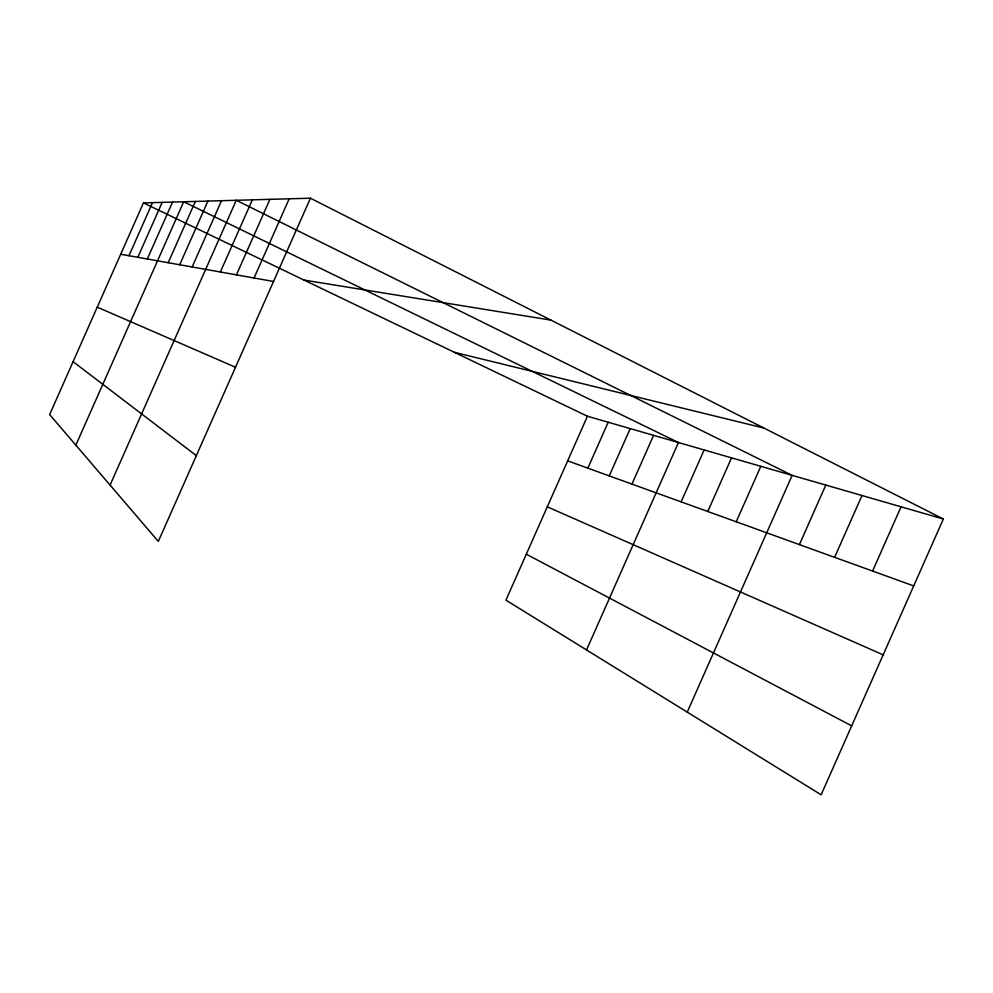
<?xml version="1.0" encoding="UTF-8"?>
<svg xmlns="http://www.w3.org/2000/svg" width="993" height="993" viewBox="0 0 993 993"><rect width="100%" height="100%" fill="white"/><g stroke="black" fill="none" stroke-linecap="round" stroke-linejoin="round"><path stroke-width="1.49" d="M310.424 198.203L143.439 202.907L49.65 414.565L158.321 541.421L310.424 198.203L943.35 519.016L821.137 794.797L505.934 600.169L587.434 416.241L943.35 519.016M128.966 255.722L152.488 202.646M137.828 257.299L162.169 202.373M147.324 258.999L172.546 202.088M75.853 445.149L183.705 201.765L678.442 442.518L586.528 649.943M168.202 262.711L195.36 201.442M179.708 264.759L207.922 201.082M192.158 266.98L221.526 200.71M110.074 485.093L236.272 200.288L792.153 475.362L687.243 712.118M220.359 271.995L252.346 199.841M236.433 274.862L269.897 199.345M254.071 278.003L289.174 198.799M587.844 468.162L608.2 422.236M609.243 475.895L630.207 428.591M631.97 484.1L653.58 435.344M681.136 501.875L704.149 449.941M707.773 511.494L731.543 457.86M736.235 521.784L760.812 466.313M799.415 544.611L825.791 485.068M834.604 557.334L861.998 495.519M872.586 571.062L901.061 506.802M304.057 280.088L550.954 320.118M120.687 254.245L273.522 281.466M454.36 352.304L763.89 428.045M567.661 460.864L913.709 585.92M97.252 307.16L235.515 367.249M547.292 506.827L883.162 654.846M143.439 202.907L587.434 416.241M526.302 554.193L851.684 725.871M73.097 361.663L196.341 455.638"/></g></svg>
